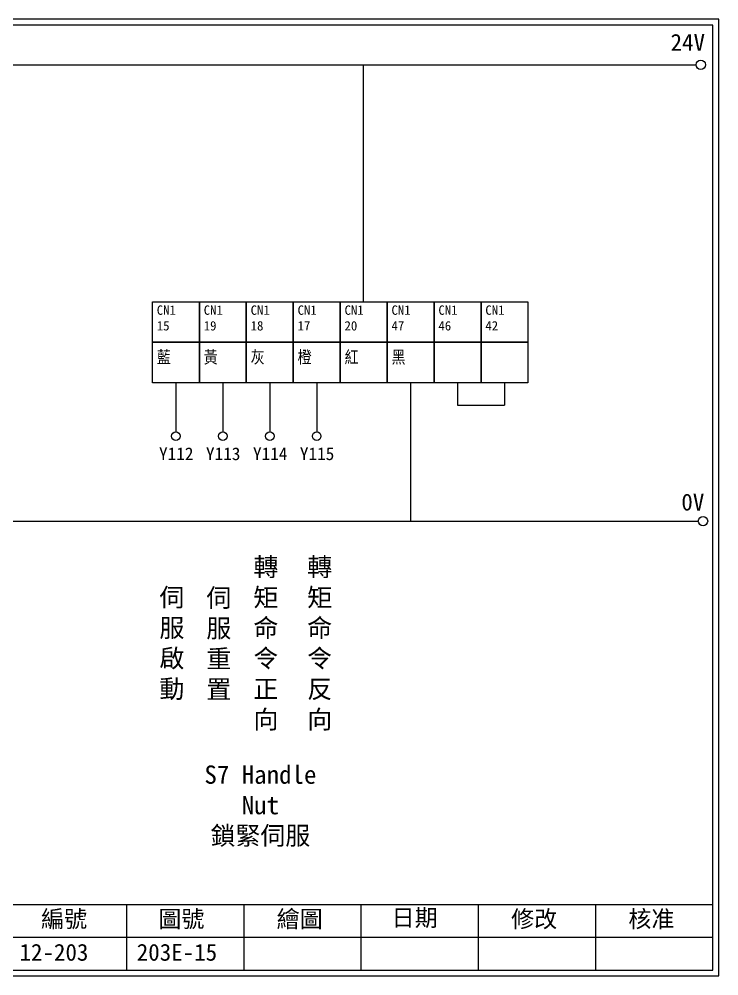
# Model space of a CAD drawing. Extents: x 926 to 1213, y -211 to -7.
# Drawn here: x 1063.5 to 1212.7, y -211.2 to -7.2 of the extents above; entities that cross this region are included whole.
import ezdxf

# ---------------------------------------------------------------- set-up
doc = ezdxf.new("R2010")
doc.units = 0
doc.layers.get('0').update_dxf_attribs({"linetype": 'CONTINUOUS'})
doc.layers.add('圖框層', color=7, linetype='CONTINUOUS')
doc.layers.add('標尺寸層', color=3, linetype='CONTINUOUS')
doc.styles.add('CNS', font='romanc.shx', dxfattribs={"bigfont": 'chineset.shx'})
doc.styles.add('STSL', font='KAIU.TTF')

msp = doc.modelspace()

# ---------------------------------------------------------------- linework, layer by layer
for p, q in [((1096.95, -84.81), (1096.95, -95.22)), ((1116.99, -84.81), (1116.99, -95.22)), ((1126.98, -84.81), (1126.98, -95.22))]:
    msp.add_line(p, q)
for points in [[(1091.95, -67.49), (1101.96, -67.49), (1101.96, -76.15), (1091.95, -76.15)], [(1101.96, -67.49), (1111.97, -67.49), (1111.97, -76.15), (1101.96, -76.15)], [(1111.97, -67.49), (1121.98, -67.49), (1121.98, -76.15), (1111.97, -76.15)], [(1121.98, -67.49), (1131.99, -67.49), (1131.99, -76.15), (1121.98, -76.15)], [(1131.99, -67.49), (1142, -67.49), (1142, -76.15), (1131.99, -76.15)], [(1142, -67.49), (1152.01, -67.49), (1152.01, -76.15), (1142, -76.15)], [(1152.01, -67.49), (1162.02, -67.49), (1162.02, -76.15), (1152.01, -76.15)], [(1162.02, -67.49), (1172.03, -67.49), (1172.03, -76.15), (1162.02, -76.15)], [(1091.95, -76.15), (1101.96, -76.15), (1101.96, -84.81), (1091.95, -84.81)], [(1101.96, -76.15), (1111.97, -76.15), (1111.97, -84.81), (1101.96, -84.81)], [(1111.97, -76.15), (1121.98, -76.15), (1121.98, -84.81), (1111.97, -84.81)], [(1121.98, -76.15), (1131.99, -76.15), (1131.99, -84.81), (1121.98, -84.81)], [(1131.99, -76.15), (1142, -76.15), (1142, -84.81), (1131.99, -84.81)], [(1142, -76.15), (1152.01, -76.15), (1152.01, -84.81), (1142, -84.81)], [(1152.01, -76.15), (1162.02, -76.15), (1162.02, -84.81), (1152.01, -84.81)], [(1162.02, -76.15), (1172.03, -76.15), (1172.03, -84.81), (1162.02, -84.81)]]:
    msp.add_lwpolyline(points, close=True)
for centre in [(1208.88, -16.99), (1209.36, -114.26)]:
    msp.add_circle(centre, 1)
at = {"layer": '圖框層', "color": 7}
for p, q in [((1212.74, -7.25), (925.74, -7.25)), ((1212.74, -211.22), (1212.74, -7.25)), ((1211.49, -8.5), (926.99, -8.5)), ((1211.49, -209.97), (1211.49, -8.5)), ((926.99, -195.97), (1211.49, -195.97)), ((1086.49, -209.97), (1086.49, -195.97)), ((1111.49, -209.97), (1111.49, -195.97)), ((1136.49, -209.97), (1136.49, -195.97)), ((1161.49, -209.97), (1161.49, -195.97)), ((1186.49, -209.97), (1186.49, -195.97)), ((1061.49, -202.97), (1211.49, -202.97)), ((926.99, -209.97), (1211.49, -209.97)), ((925.74, -211.22), (1212.74, -211.22))]:
    msp.add_line(p, q, dxfattribs=at)
at = {"layer": '標尺寸層', "color": 7}
for p, q in [((930.28, -16.99), (1207.88, -16.99)), ((930.49, -114.26), (1208.36, -114.26))]:
    msp.add_line(p, q, dxfattribs=at)
at = {"layer": '標尺寸層'}
for p, q in [((1136.99, -67.49), (1136.99, -16.99)), ((1106.96, -84.81), (1106.96, -95.22)), ((1147, -84.81), (1147, -114.26)), ((1157.01, -84.81), (1157.01, -89.55)), ((1167.02, -84.81), (1167.02, -89.55)), ((1157.01, -89.55), (1167.02, -89.55))]:
    msp.add_line(p, q, dxfattribs=at)
at = {"layer": '標尺寸層', "color": 7}
for centre in [(1096.95, -96.14), (1106.96, -96.14), (1116.99, -96.14), (1126.98, -96.14)]:
    msp.add_circle(centre, 0.92, dxfattribs=at)

# ---------------------------------------------------------------- texts
at = {"width": 8.2913, "attachment_point": 1}
for s, insert, char_height in [('CN1\\P15', (1092.88, -68.29), 2), ('CN1\\P19', (1102.89, -68.29), 2), ('CN1\\P18', (1112.9, -68.29), 2), ('CN1\\P17', (1122.91, -68.29), 2), ('CN1\\P20', (1132.92, -68.29), 2), ('CN1\\P47', (1142.93, -68.29), 2), ('CN1\\P46', (1152.94, -68.29), 2), ('CN1\\P42', (1162.95, -68.29), 2), ('{\\Fromanc,chineset|c136;藍}', (1092.88, -77.91), 3), ('{\\Fromanc,chineset|c136;黃}', (1102.89, -77.91), 3), ('{\\Fromanc,chineset|c136;灰}', (1112.9, -77.91), 3), ('{\\Fromanc,chineset|c136;橙}', (1122.91, -77.91), 3), ('{\\Fromanc,chineset|c136;紅}', (1132.92, -77.91), 3), ('{\\Fromanc,chineset|c136;黑}', (1142.93, -77.91), 3)]:
    msp.add_mtext(s, dxfattribs=dict(at, insert=insert, char_height=char_height))
at = {"layer": '圖框層', "color": 4, "style": 'STSL'}
for s, height, p in [('24V', 3.6, (1202.44, -14)), ('Y112', 2.7, (1093.36, -101.26)), ('Y113', 2.7, (1103.37, -101.26)), ('Y114', 2.7, (1113.4, -101.26)), ('Y115', 2.7, (1123.39, -101.26)), ('0V', 3.6, (1204.74, -112.01)), ('編號', 3.6, (1068.21, -200.88)), ('圖號', 3.6, (1093.21, -200.88)), ('繪圖', 3.6, (1118.44, -200.88)), ('日期', 3.6, (1142.96, -200.63)), ('修改', 3.6, (1168.44, -200.88)), ('核准', 3.6, (1193.44, -200.88)), ('12-203', 3.6, (1063.61, -207.99)), ('203E-15', 3.6, (1088.61, -207.99))]:
    msp.add_text(s, height=height, dxfattribs=at).set_placement(p)
at = {"layer": '標尺寸層', "color": 7, "char_height": 3.9, "attachment_point": 5, "style": 'CNS'}
for s, insert, width in [('{\\fDFKai-SB|b0|i0|c136|p65;轉矩命令正向}', (1116.15, -140.5), 8.6627), ('{\\fDFKai-SB|b0|i0|c136|p65;轉矩命令反向}', (1127.62, -140.5), 8.6627), ('{\\fDFKai-SB|b0|i0|c136|p65;伺服\\P啟動}', (1096.11, -140.5), 8.6627), ('{\\fDFKai-SB|b0|i0|c136|p65;伺服\\P重置}', (1106.12, -140.5), 8.6627), ('{\\fDFKai-SB|b0|i0|c136|p65;S7 Handle\\PNut\\P鎖緊伺服}', (1114.98, -175.04), 27.7582)]:
    msp.add_mtext(s, dxfattribs=dict(at, insert=insert, width=width))

doc.saveas('drawing.dxf')
